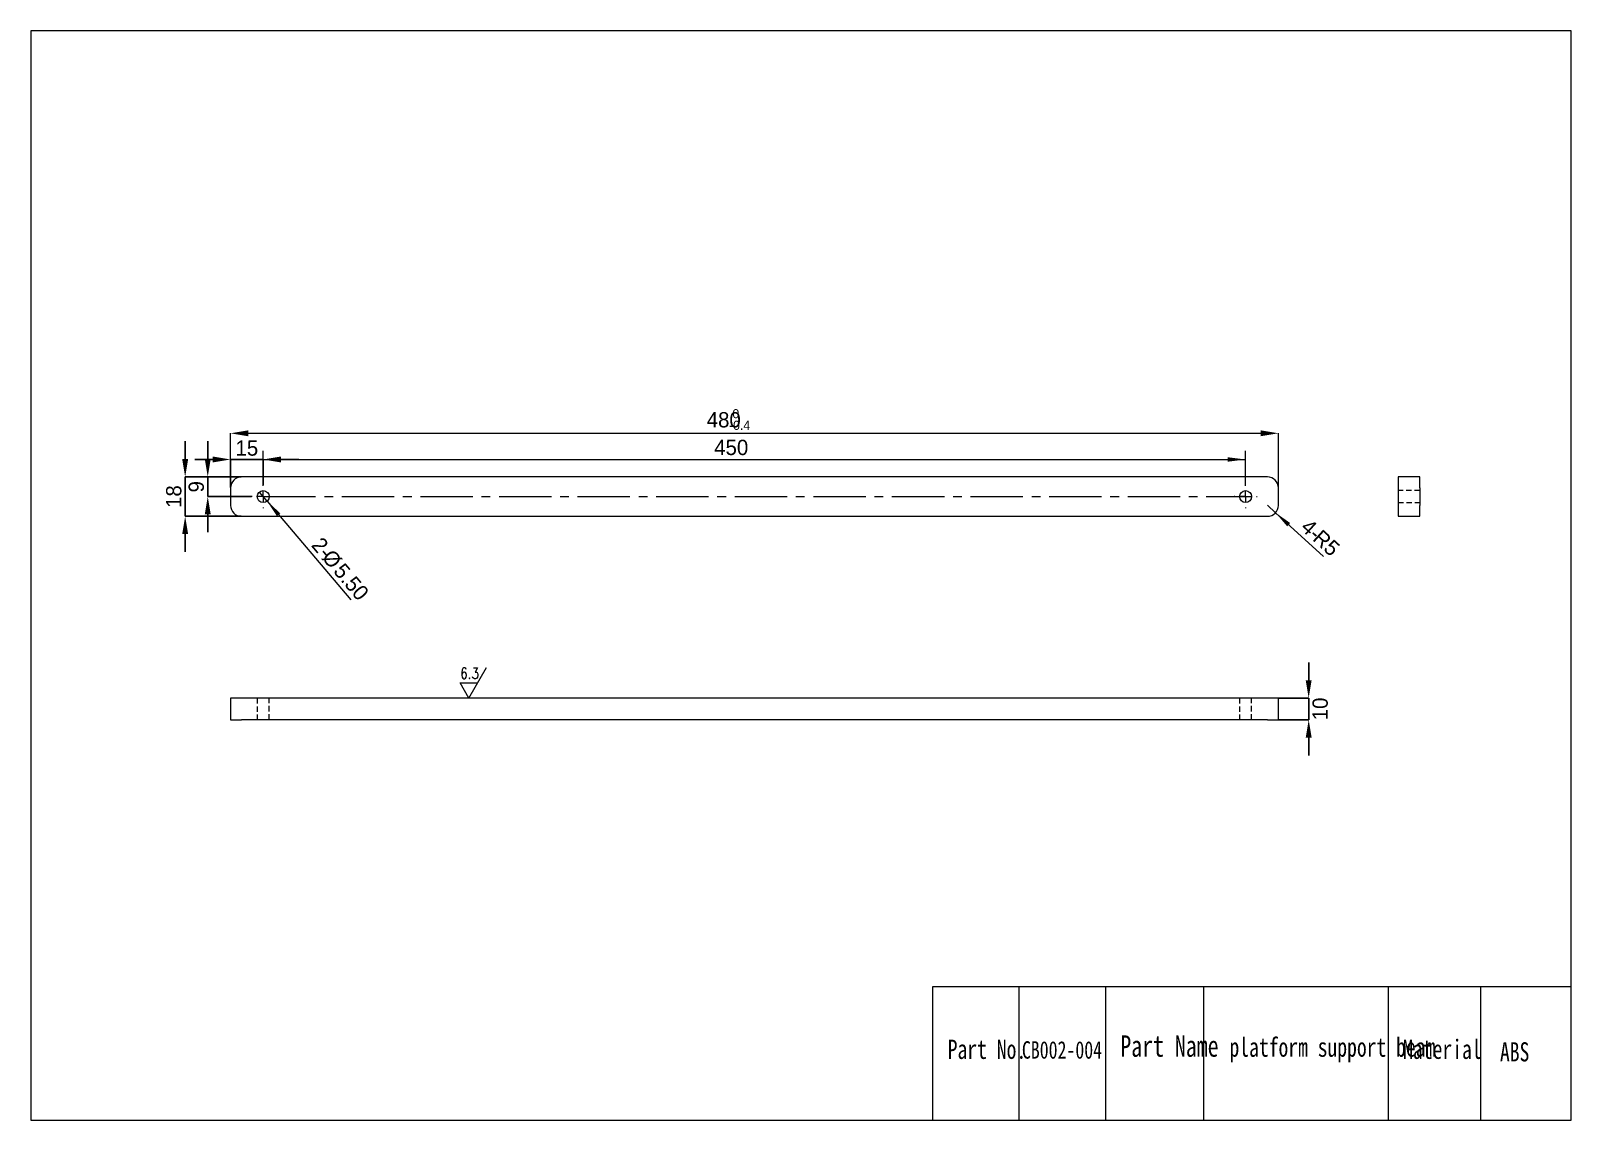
# Model space of a CAD drawing. Header units: millimetres. Extents: x 14 to 367, y 74 to 324.
import ezdxf

# ---------------------------------------------------------------- set-up
doc = ezdxf.new("R2010")
doc.units = ezdxf.units.MM
for name, pattern in [('CENTERX2', [20.32, 12.7, -2.54, 2.54, -2.54]), ('HIDDEN', [1.905, 1.27, -0.635]), ('点画线', [18, 12, -2, 2, -2])]:
    doc.linetypes.add(name, pattern=pattern)
doc.layers.get('0').update_dxf_attribs({"lineweight": 18})
for name, color, linetype, lineweight in [('1轮廓实线层', 7, 'Continuous', 15), ('2细线层', 4, 'Continuous', 18), ('3中心线层', 1, 'CENTERX2', 18), ('4虚线层', 6, 'HIDDEN', 18), ('dim', 82, 'Continuous', 9), ('尺寸线层', 3, 'Continuous', 18)]:
    doc.layers.add(name, color=color, linetype=linetype, lineweight=lineweight)
doc.styles.add('SLDTEXTSTYLE0', font='')
doc.styles.add('TXT08', font='txt.shx', dxfattribs={"width": 0.8, "bigfont": 'gbcbig.shx'})
doc.styles.get('SLDTEXTSTYLE0').set_extended_font_data('汉仪长仿宋体')
doc.dimstyles.new('SLDDIMSTYLE0', dxfattribs={"dimtxt": 3.5, "dimasz": 4.08, "dimexe": 0, "dimexo": 0.0625, "dimgap": 0.875, "dimtad": 1, "dimlfac": 2, "dimrnd": 1e-09, "dimzin": 12, "dimdsep": 46, "dimtxsty": 'SLDTEXTSTYLE0', "dimcen": 0.09, "dimdle": 8.16, "dimadec": 0, "dimazin": 3, "dimtfac": 1, "dimtofl": 0, "dimtmove": 0, "dimatfit": 3, "dimfxl": 1, "dimfrac": 2, "dimtolj": 1, "dimarcsym": 0})
doc.dimstyles.new('SLDDIMSTYLE1', dxfattribs={"dimtxt": 3.5, "dimasz": 4.08, "dimexe": 0, "dimexo": 0.0625, "dimgap": 0.875, "dimtad": 1, "dimlfac": 2, "dimrnd": 1e-09, "dimzin": 12, "dimdsep": 46, "dimtxsty": 'SLDTEXTSTYLE0', "dimcen": 0.09, "dimdle": 8.16, "dimadec": 0, "dimazin": 3, "dimtfac": 1, "dimtmove": 0, "dimatfit": 0, "dimfxl": 1, "dimfrac": 2, "dimtolj": 1, "dimarcsym": 0})
doc.dimstyles.new('SLDDIMSTYLE2', dxfattribs={"dimtxt": 3.5, "dimasz": 4.08, "dimexe": 0, "dimexo": 0.0625, "dimgap": 0.875, "dimtad": 1, "dimlfac": 2, "dimrnd": 1e-09, "dimzin": 4, "dimdsep": 46, "dimtxsty": 'SLDTEXTSTYLE0', "dimblk1": 'NONE', "dimsah": 1, "dimcen": 0, "dimdle": 8.16, "dimadec": 0, "dimazin": 1, "dimtfac": 1, "dimtmove": 0, "dimatfit": 3, "dimldrblk": 'NONE', "dimfxl": 1, "dimfrac": 2, "dimtolj": 1, "dimarcsym": 0})
doc.dimstyles.new('SLDDIMSTYLE3', dxfattribs={"dimtxt": 3.5, "dimasz": 4.08, "dimexe": 0, "dimexo": 0.0625, "dimgap": 0.875, "dimtad": 1, "dimlfac": 2, "dimrnd": 1e-09, "dimzin": 12, "dimdsep": 46, "dimtxsty": 'SLDTEXTSTYLE0', "dimcen": 0, "dimdle": 8.16, "dimadec": 0, "dimazin": 3, "dimtfac": 1, "dimtofl": 0, "dimtmove": 0, "dimatfit": 3, "dimfxl": 1, "dimfrac": 2, "dimtolj": 1, "dimarcsym": 0})

# ---------------------------------------------------------------- blocks, each defined once
blk = doc.blocks.new('*X4')
at = {"layer": '2细线层', "color": 4, "linetype": 'Continuous', "lineweight": 0, "char_height": 3.5, "attachment_point": 1, "style": 'SLDTEXTSTYLE0'}
for s, insert, width in [('480', (168.92, 236.56), 38.2343), ('{\\H0.6x; 0}', (174.03, 237.26), 17.7773), ('{\\H0.6x;-0.4}', (174.03, 234.6), 17.7773)]:
    blk.add_mtext(s, dxfattribs=dict(at, insert=insert, width=width))
blk = doc.blocks.new('*X5')
at = {"layer": '2细线层', "linetype": 'Continuous'}
for points in [[(55.77, 226.4), (55.77, 225.04), (59.85, 225.72)], [(71.43, 226.4), (71.43, 225.04), (67.35, 225.72)]]:
    blk.add_hatch(color=0, dxfattribs=at).paths.add_polyline_path(points, flags=0)
at = {"layer": '2细线层', "color": 0, "linetype": 'Continuous', "lineweight": -2}
for p, q in [((55.77, 225.72), (51.69, 225.72)), ((59.85, 219.28), (59.85, 225.72)), ((67.35, 225.72), (59.85, 225.72)), ((67.35, 219.9), (67.35, 225.72)), ((71.43, 225.72), (75.51, 225.72))]:
    blk.add_line(p, q, dxfattribs=at)
at = {"layer": '2细线层', "color": 0, "linetype": 'Continuous', "lineweight": 0, "insert": (63.6, 230.09), "char_height": 3.5, "width": 5.41, "attachment_point": 2, "style": 'SLDTEXTSTYLE0'}
blk.add_mtext('15', dxfattribs=at)
blk = doc.blocks.new('*X6')
at = {"layer": '2细线层', "linetype": 'Continuous', "lineweight": 0}
for points in [[(67.35, 225.72), (71.43, 225.21), (71.43, 226.22)], [(292.35, 225.72), (288.27, 226.22), (288.27, 225.21)]]:
    blk.add_hatch(color=4, dxfattribs=at).paths.add_polyline_path(points, flags=0)
at = {"layer": '2细线层', "color": 4, "linetype": 'Continuous', "lineweight": 0}
for p, q in [((67.35, 219.84), (67.35, 227.72)), ((292.35, 219.84), (292.35, 227.72)), ((67.35, 225.72), (292.35, 225.72))]:
    blk.add_line(p, q, dxfattribs=at)
at = {"layer": '2细线层', "color": 4, "linetype": 'Continuous', "lineweight": 0, "insert": (170.63, 230.23), "char_height": 3.5, "width": 9.705, "attachment_point": 1, "style": 'SLDTEXTSTYLE0'}
blk.add_mtext('450', dxfattribs=at)
blk = doc.blocks.new('*X7')
at = {"layer": '2细线层', "linetype": 'Continuous'}
for points in [[(48.79, 225.8), (50.15, 225.8), (49.47, 221.72)], [(48.79, 208.64), (50.15, 208.64), (49.47, 212.72)]]:
    blk.add_hatch(color=0, dxfattribs=at).paths.add_polyline_path(points, flags=0)
at = {"layer": '2细线层', "color": 0, "linetype": 'Continuous', "lineweight": -2}
for p, q in [((49.47, 225.8), (49.47, 229.88)), ((62.29, 221.72), (49.47, 221.72)), ((49.47, 221.72), (49.47, 212.72)), ((62.29, 212.72), (49.47, 212.72)), ((49.47, 208.64), (49.47, 204.56))]:
    blk.add_line(p, q, dxfattribs=at)
at = {"layer": '2细线层', "color": 0, "linetype": 'Continuous', "lineweight": 0, "insert": (45.1, 217.22), "char_height": 3.5, "width": 6.874, "attachment_point": 2, "rotation": 90, "style": 'SLDTEXTSTYLE0'}
blk.add_mtext('18', dxfattribs=at)
blk = doc.blocks.new('*X8')
at = {"layer": '2细线层', "linetype": 'Continuous'}
for points in [[(53.96, 225.8), (55.32, 225.8), (54.64, 221.72)], [(53.96, 213.14), (55.32, 213.14), (54.64, 217.22)]]:
    blk.add_hatch(color=0, dxfattribs=at).paths.add_polyline_path(points, flags=0)
at = {"layer": '2细线层', "color": 0, "linetype": 'Continuous', "lineweight": -2}
for p, q in [((54.64, 225.8), (54.64, 229.88)), ((62.29, 221.72), (54.64, 221.72)), ((54.64, 217.22), (54.64, 221.72)), ((64.66, 217.22), (54.64, 217.22)), ((54.64, 213.14), (54.64, 209.06))]:
    blk.add_line(p, q, dxfattribs=at)
at = {"layer": '2细线层', "color": 0, "linetype": 'Continuous', "lineweight": 0, "insert": (50.26, 219.47), "char_height": 3.5, "width": 6.8643, "attachment_point": 2, "rotation": 90, "style": 'SLDTEXTSTYLE0'}
blk.add_mtext('9', dxfattribs=at)
blk = doc.blocks.new('*X9')
at = {"layer": '2细线层', "linetype": 'Continuous', "lineweight": 0}
blk.add_hatch(color=4, dxfattribs=at).paths.add_polyline_path([(68.24, 216.17), (70.49, 212.73), (71.27, 213.39)], flags=0)
at = {"layer": '2细线层', "color": 4, "linetype": 'Continuous', "lineweight": 0}
for q in [(66.46, 218.26), (87.45, 193.55)]:
    blk.add_line((68.24, 216.17), q, dxfattribs=at)
at = {"layer": '2细线层', "color": 4, "linetype": 'Continuous', "lineweight": 0, "char_height": 3.5, "attachment_point": 1, "rotation": 310.3375, "style": 'SLDTEXTSTYLE0'}
for s, insert, width in [('2-', (80.85, 208.26), 10.1228), ('%%C', (83.26, 205.45), 8.4241), ('5.50', (85.91, 202.3), 13.7975)]:
    blk.add_mtext(s, dxfattribs=dict(at, insert=insert, width=width))
blk = doc.blocks.new('_NONE')
blk = doc.blocks.new('*X10')
at = {"layer": '2细线层', "linetype": 'Continuous', "lineweight": 0}
blk.add_hatch(color=4, dxfattribs=at).paths.add_polyline_path([(299.2, 213.53), (301.87, 210.41), (302.56, 211.16)], flags=0)
at = {"layer": '2细线层', "color": 4, "linetype": 'Continuous', "lineweight": 0}
for q in [(297.35, 215.22), (310.21, 203.51)]:
    blk.add_line((299.2, 213.53), q, dxfattribs=at)
at = {"layer": '2细线层', "color": 4, "linetype": 'Continuous', "lineweight": 0, "char_height": 3.5, "attachment_point": 1, "rotation": 317.6957, "style": 'SLDTEXTSTYLE0'}
for s, insert, width in [('4-', (307.09, 212.41), 10.3558), ('R5', (309.83, 209.92), 9.236)]:
    blk.add_mtext(s, dxfattribs=dict(at, insert=insert, width=width))
blk = doc.blocks.new('SW_CENTERMARKSYMBOL_0')
at = {"layer": '3中心线层', "color": 0, "linetype": 'CENTERX2', "lineweight": 0}
for p, q in [((-2.5, 0), (-2.625, 0)), ((0, 0), (-1.25, 0)), ((0, 2.5), (0, 2.625)), ((0, 0), (0, 1.25)), ((0, 0), (0, -1.25)), ((0, 0), (1.25, 0)), ((2.5, 0), (2.625, 0)), ((0, -2.5), (0, -2.625))]:
    blk.add_line(p, q, dxfattribs=at)
blk = doc.blocks.new('SW_CENTERMARKSYMBOL_1')
at = {"layer": '3中心线层', "color": 0, "linetype": 'CENTERX2', "lineweight": 0}
for p, q in [((-2.5, 0), (-2.625, 0)), ((0, 0), (-1.25, 0)), ((0, 2.5), (0, 2.625)), ((0, 0), (0, 1.25)), ((0, 0), (0, -1.25)), ((0, 0), (1.25, 0)), ((2.5, 0), (2.625, 0)), ((0, -2.5), (0, -2.625))]:
    blk.add_line(p, q, dxfattribs=at)
blk = doc.blocks.new('*X13')
at = {"layer": '2细线层', "linetype": 'Continuous'}
for points in [[(306.11, 175.17), (307.47, 175.17), (306.79, 171.09)], [(306.11, 162.01), (307.47, 162.01), (306.79, 166.09)]]:
    blk.add_hatch(color=0, dxfattribs=at).paths.add_polyline_path(points, flags=0)
at = {"layer": '2细线层', "color": 0, "linetype": 'Continuous', "lineweight": -2}
for p, q in [((306.79, 175.17), (306.79, 179.25)), ((299.91, 171.09), (306.79, 171.09)), ((306.79, 171.09), (306.79, 166.09)), ((299.91, 166.09), (306.79, 166.09)), ((306.79, 162.01), (306.79, 157.93))]:
    blk.add_line(p, q, dxfattribs=at)
at = {"layer": '2细线层', "color": 0, "linetype": 'Continuous', "lineweight": 0, "insert": (307.66, 168.59), "char_height": 3.5, "width": 6.874, "attachment_point": 2, "rotation": 90, "style": 'SLDTEXTSTYLE0'}
blk.add_mtext('10', dxfattribs=at)

msp = doc.modelspace()

# ---------------------------------------------------------------- hatches: boundary and pattern name
at = {"layer": '2细线层', "linetype": 'Continuous'}
for points in [[(63.929, 232.3953), (63.929, 231.0353), (59.849, 231.7153)], [(295.769, 232.3953), (295.769, 231.0353), (299.849, 231.7153)]]:
    msp.add_hatch(color=4, dxfattribs=at).paths.add_polyline_path(points, flags=0)

# ---------------------------------------------------------------- linework, layer by layer
for p, q in [((366.9154, 323.8885), (14.1154, 323.8885)), ((14.1154, 323.8885), (14.1154, 74.4085)), ((366.9154, 199.1485), (366.9154, 323.8885)), ((366.9154, 74.4085), (366.9154, 199.1485)), ((366.9154, 104.9619), (220.6009, 104.9619)), ((220.6009, 104.9619), (220.6009, 74.4085)), ((240.4141, 104.9619), (240.4141, 74.4085)), ((260.2269, 104.9619), (260.2269, 74.4085)), ((282.6969, 104.9619), (282.6969, 74.4085)), ((325.0038, 104.9619), (325.0038, 74.4085)), ((346.1312, 104.9619), (346.1312, 74.4085)), ((366.9154, 74.4085), (366.9154, 104.9619)), ((14.1154, 74.4085), (366.9154, 74.4085)), ((232.7915, 74.4085), (366.9154, 74.4085))]:
    msp.add_line(p, q)
at = {"color": 1, "linetype": '点画线'}
msp.add_line((67.349, 217.2153), (292.349, 217.2153), dxfattribs=at)
at = {"layer": '1轮廓实线层', "linetype": 'Continuous', "lineweight": 15}
for p, q in [((59.849, 219.2153), (59.849, 215.2153)), ((297.349, 221.7153), (62.349, 221.7153)), ((299.849, 215.2153), (299.849, 219.2153)), ((332.2642, 221.7153), (327.2642, 221.7153)), ((327.2642, 221.7153), (327.2642, 219.2153)), ((327.2642, 219.2153), (327.2642, 215.2153)), ((332.2642, 219.2153), (332.2642, 221.7153)), ((332.2642, 219.2153), (332.2642, 215.2153)), ((327.2642, 215.2153), (327.2642, 212.7153)), ((332.2642, 212.7153), (332.2642, 215.2153)), ((62.349, 212.7153), (297.349, 212.7153)), ((327.2642, 212.7153), (332.2642, 212.7153)), ((59.849, 171.0886), (59.849, 166.0886)), ((62.349, 171.0886), (59.849, 171.0886)), ((297.349, 171.0886), (62.349, 171.0886)), ((299.849, 171.0886), (297.349, 171.0886)), ((299.849, 166.0886), (299.849, 171.0886)), ((59.849, 166.0886), (62.349, 166.0886)), ((297.349, 166.0886), (62.349, 166.0886)), ((297.349, 166.0886), (299.849, 166.0886))]:
    msp.add_line(p, q, dxfattribs=at)
for centre in [(67.349, 217.2153), (292.349, 217.2153)]:
    msp.add_circle(centre, 1.375, dxfattribs=at)
for centre, start, end in [((62.349, 219.2153), 90, 180), ((297.349, 219.2153), 0, 90), ((62.349, 215.2153), 180, 270), ((297.349, 215.2153), 270, 360)]:
    msp.add_arc(centre, 2.5, start, end, dxfattribs=at)
at = {"layer": '2细线层', "color": 4, "linetype": 'Continuous', "lineweight": 0}
for p, q in [((59.849, 219.2778), (59.849, 231.7153)), ((63.929, 231.7153), (295.769, 231.7153)), ((299.849, 219.2778), (299.849, 231.7153))]:
    msp.add_line(p, q, dxfattribs=at)
at = {"layer": '4虚线层', "color": 6, "linetype": 'HIDDEN', "lineweight": 0}
for p, q in [((332.2642, 218.5903), (327.2642, 218.5903)), ((327.2642, 215.8403), (332.2642, 215.8403)), ((65.974, 171.0886), (65.974, 166.0886)), ((68.724, 166.0886), (68.724, 171.0886)), ((290.974, 171.0886), (290.974, 166.0886)), ((293.724, 166.0886), (293.724, 171.0886))]:
    msp.add_line(p, q, dxfattribs=at)
at = {"layer": 'dim', "color": 4}
for p, q in [((114.4728, 171.0886), (118.5143, 178.0886)), ((114.4728, 171.0886), (112.4521, 174.5886)), ((112.4521, 174.5886), (116.4936, 174.5886))]:
    msp.add_line(p, q, dxfattribs=at)

# ---------------------------------------------------------------- block references
at = {"layer": '2细线层', "color": 4, "linetype": 'Continuous', "lineweight": 0}
msp.add_blockref('*X4', (0, 0), dxfattribs=at)
at = {"layer": '3中心线层', "color": 1, "linetype": 'CENTERX2', "lineweight": 0}
for name, p in [('SW_CENTERMARKSYMBOL_0', (67.349, 217.2153)), ('SW_CENTERMARKSYMBOL_1', (292.349, 217.2153))]:
    msp.add_blockref(name, p, dxfattribs=at)

# ---------------------------------------------------------------- texts
at = {"attachment_point": 1}
for s, width, gutter_width, heights, insert, char_height in [('{\\fHYSWLongFangSong|b1|i0|c134|p2;Part No.}', 24.366564, 17.5, [3.5], (224.1063, 92.8567), 4.41), ('{\\fHYSWLongFangSong|b1|i0|c134|p2;Part Name \\H0.897959x;platform support beam}', 68.540777, 35, [0], (263.6549, 93.8411), 4.9), ('{\\fHYSWLongFangSong|b1|i0|c134|p2;Material}', 24.366564, 17.5, [3.5], (328.4121, 92.8567), 4.41)]:
    msp.add_mtext_dynamic_manual_height_columns(s, width=width, gutter_width=gutter_width, heights=heights, dxfattribs=dict(at, insert=insert, char_height=char_height))
at = {"layer": 'dim', "color": 6, "style": 'TXT08', "width": 0.8}
msp.add_text('6.3', height=2.5, dxfattribs=at).set_placement((112.4728, 175.4966))
at = {"layer": '尺寸线层', "color": 1, "linetype": '点画线', "attachment_point": 1}
for s, insert, char_height, width in [('{\\fhyswlongfangsong|b1|i0|c134|p2;\\C7;CB002-004}', (241.109, 92.5015), 4, 16.698146), ('{\\fhyswlongfangsong|b1|i0|c134|p2;\\C7;ABS}', (350.6011, 92.2629), 4.4, 12.642882)]:
    msp.add_mtext(s, dxfattribs=dict(at, insert=insert, char_height=char_height, width=width))

# ---------------------------------------------------------------- dimensions: what is measured, and where the dimension line sits
at = {"layer": '2细线层', "color": 4, "linetype": 'Continuous', "lineweight": 0}
for base, p1, p2, picture, middle in [((49.4735, 212.7153), (62.349, 221.7153), (62.349, 212.7153), '*X7', (49.4735, 217.2153)), ((54.6372, 221.7153), (64.724, 217.2153), (62.349, 221.7153), '*X8', (54.6372, 219.4653)), ((306.7855, 166.0886), (299.849, 171.0886), (299.849, 166.0886), '*X13', (306.7855, 168.5886))]:
    dim = msp.add_linear_dim(base=base, p1=p1, p2=p2, angle=90, dimstyle='SLDDIMSTYLE1', override={"dimsah": 1, "dimtzin": 12}, dxfattribs=at)
    dim.commit()
    dim.dimension.update_dxf_attribs({"geometry": picture, "text_midpoint": middle, "dimtype": 160})
for base, p2, dimstyle, picture, middle in [((59.849, 225.7168), (59.849, 219.2153), 'SLDDIMSTYLE1', '*X5', (63.599, 225.7168)), ((292.349, 225.7168), (292.349, 219.8403), 'SLDDIMSTYLE0', '*X6', (173.6985, 225.7168))]:
    dim = msp.add_linear_dim(base=base, p1=(67.349, 219.8403), p2=p2, dimstyle=dimstyle, override={"dimsah": 1, "dimtzin": 12}, dxfattribs=at)
    dim.commit()
    dim.dimension.update_dxf_attribs({"geometry": picture, "text_midpoint": middle, "dimtype": 160})
dim = msp.add_diameter_dim_2p(p1=(66.459, 218.2634), p2=(68.239, 216.1672), text='2-<>', dimstyle='SLDDIMSTYLE2', override={"dimpost": '%%C<>', "dimsah": 1, "dimtzin": 12}, dxfattribs=at)
dim.commit()
dim.dimension.update_dxf_attribs({"geometry": '*X9', "text_midpoint": (82.5364, 199.3307), "dimtype": 163})
dim = msp.add_radius_dim(center=(297.349, 215.2153), mpoint=(299.1979, 213.5326), text='4-<>', dimstyle='SLDDIMSTYLE3', override={"dimpost": 'R<>', "dimsah": 1, "dimtzin": 12}, dxfattribs=at)
dim.commit()
dim.dimension.update_dxf_attribs({"geometry": '*X10', "text_midpoint": (304.0753, 209.0939), "dimtype": 164})

doc.saveas('drawing.dxf')
